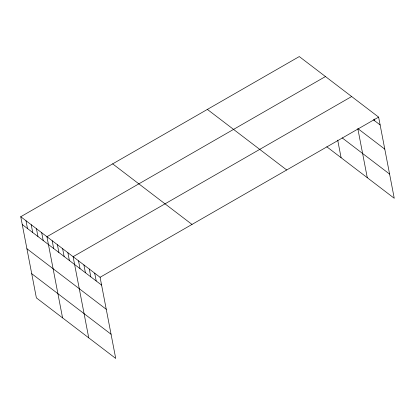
<?xml version="1.0" encoding="UTF-8"?>
<svg xmlns="http://www.w3.org/2000/svg" width="415" height="415" viewBox="0 0 415 415"><rect width="100%" height="100%" fill="white"/><g stroke="black" fill="none" stroke-linecap="round" stroke-linejoin="round"><path stroke-width="0.62" d="M20.75 216.723L100.088 277.282L115.718 358.436L36.38 297.877L20.75 216.723L299.282 56.565L378.62 117.123L394.25 198.277L326.812 146.801M325.464 76.552L46.931 236.706L62.561 317.859M351.645 96.534L73.113 256.693L88.743 337.846M100.088 277.282L378.62 117.123M373.261 119.702L380.13 124.941M384.788 149.141L357.813 128.551L367.275 177.687M342.147 137.863L389.592 174.077M207.365 109.415L286.708 169.974M112.667 163.868L192.005 224.432M22.254 224.541L101.597 285.1M26.918 248.741L106.256 309.3M31.716 273.677L111.059 334.236M374.387 119.022L374.735 120.822M337.711 140.156L341.094 157.705M94.693 273.163L96.202 280.981M89.298 269.045L90.807 276.862M83.903 264.926L85.412 272.743M78.508 260.807L80.012 268.624M67.878 252.694L69.383 260.511M62.639 248.699L64.149 256.517M57.405 244.7L58.909 252.517M52.171 240.705L53.675 248.523M41.697 232.711L43.202 240.529M36.458 228.712L37.962 236.529M31.224 224.717L32.728 232.535M25.984 220.718L27.494 228.535"/></g></svg>
